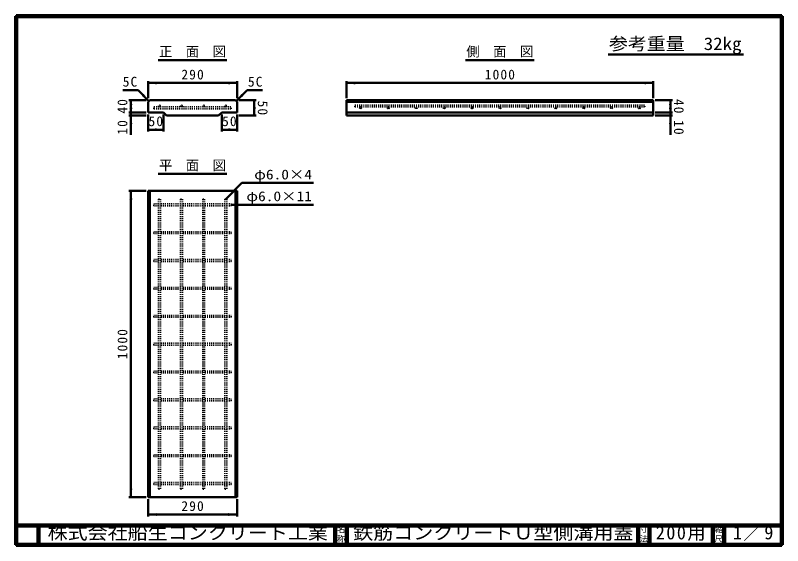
# Model space of a CAD drawing. Units: millimetres, scale not verified. Extents: x 100 to 4105, y 100 to 2870.
import ezdxf
from ezdxf.enums import TextEntityAlignment as Align

# ---------------------------------------------------------------- set-up
doc = ezdxf.new("R2010")
doc.units = ezdxf.units.MM
doc.header["$LTSCALE"] = 5
doc.linetypes.add('USER1', pattern=[2.2, 1, -1.2])
doc.layers.add('V-nasSTD', color=7, linetype='USER1', lineweight=35)
doc.styles.add('ＭＳ ゴシック', font='')
doc.styles.get('ＭＳ ゴシック').set_extended_font_data('MS Gothic')

msp = doc.modelspace()

# ---------------------------------------------------------------- hatches: boundary and pattern name
at = {"layer": 'V-nasSTD'}
for points in [[(838.204, 2524.131), (793.204, 2516.631), (838.204, 2509.131)], [(1212.204, 2509.131), (1257.204, 2516.631), (1212.204, 2524.131)], [(1874.204, 2524.131), (1829.204, 2516.631), (1874.204, 2509.131)], [(3384.204, 2509.131), (3429.204, 2516.631), (3384.204, 2524.131)], [(770.549, 2459.616), (797.066, 2422.493), (759.942, 2449.009)], [(1279.86, 2459.616), (1253.343, 2422.493), (1290.466, 2449.009)], [(710.704, 2381.631), (703.204, 2426.631), (695.704, 2381.631)], [(695.704, 2407.631), (703.204, 2362.631), (710.704, 2407.631)], [(1339.704, 2381.631), (1347.204, 2426.631), (1354.704, 2381.631)], [(3511.704, 2381.631), (3519.204, 2426.631), (3526.704, 2381.631)], [(3526.704, 2407.631), (3519.204, 2362.631), (3511.704, 2407.631)], [(1354.704, 2391.631), (1347.204, 2346.631), (1339.704, 2391.631)], [(710.704, 2301.631), (703.204, 2346.631), (695.704, 2301.631)], [(3511.704, 2301.631), (3519.204, 2346.631), (3526.704, 2301.631)], [(838.204, 2280.131), (793.204, 2272.631), (838.204, 2265.131)], [(828.204, 2265.131), (873.204, 2272.631), (828.204, 2280.131)], [(1222.204, 2265.131), (1177.204, 2272.631), (1222.204, 2280.131)], [(1212.204, 2280.131), (1257.204, 2272.631), (1212.204, 2265.131)], [(710.704, 1907.631), (703.204, 1952.631), (695.704, 1907.631)], [(695.704, 397.631), (703.204, 352.631), (710.704, 397.631)], [(838.204, 255.131), (793.204, 262.631), (838.204, 270.131)], [(1212.204, 270.131), (1257.204, 262.631), (1212.204, 255.131)]]:
    msp.add_hatch(color=256, dxfattribs=at).paths.add_polyline_path(points)

# ---------------------------------------------------------------- linework, layer by layer
at = {"layer": 'V-nasSTD', "linetype": 'Continuous', "lineweight": 100}
for p, q in [((105, 2865), (105, 105)), ((4100, 2865), (105, 2865)), ((4100, 105), (4100, 2865)), ((105, 205), (4100, 205)), ((220, 205), (220, 105)), ((1770, 205), (1770, 105)), ((1830, 205), (1830, 105)), ((3350, 205), (3350, 105)), ((3410, 205), (3410, 105)), ((3740, 205), (3740, 105)), ((3800, 205), (3800, 105)), ((105, 105), (4100, 105))]:
    msp.add_line(p, q, dxfattribs=at)
at = {"layer": 'V-nasSTD', "linetype": 'Continuous', "lineweight": 50}
for p, q in [((3194, 2664.753), (3900, 2664.753)), ((845.704, 2636.631), (1204.704, 2636.631)), ((2449.704, 2636.631), (2808.704, 2636.631)), ((793.204, 2526.631), (793.204, 2436.631)), ((1257.204, 2526.631), (1257.204, 2436.631)), ((1829.204, 2526.631), (1829.204, 2436.631)), ((3429.204, 2526.631), (3429.204, 2436.631)), ((1257.204, 2516.631), (793.204, 2516.631)), ((3429.204, 2516.631), (1829.204, 2516.631)), ((740.497, 2479.061), (660.497, 2479.061)), ((797.066, 2422.493), (740.497, 2479.061)), ((1253.343, 2422.493), (1309.912, 2479.061)), ((1309.912, 2479.061), (1389.912, 2479.061)), ((783.204, 2426.631), (693.204, 2426.631)), ((703.204, 2426.631), (703.204, 2362.631)), ((793.204, 2418.631), (801.204, 2426.631)), ((793.204, 2418.631), (793.204, 2362.631)), ((1249.204, 2426.631), (801.204, 2426.631)), ((1249.204, 2426.631), (1257.204, 2418.631)), ((1257.204, 2362.631), (1257.204, 2418.631)), ((1267.204, 2426.631), (1357.204, 2426.631)), ((1347.204, 2426.631), (1347.204, 2346.631)), ((1829.204, 2426.631), (1829.204, 2346.631)), ((3429.204, 2426.631), (1829.204, 2426.631)), ((3429.204, 2418.631), (1829.204, 2418.631)), ((3429.204, 2346.631), (3429.204, 2426.631)), ((3439.204, 2426.631), (3529.204, 2426.631)), ((3519.204, 2426.631), (3519.204, 2362.631)), ((783.204, 2362.631), (693.204, 2362.631)), ((783.204, 2346.631), (693.204, 2346.631)), ((703.204, 2362.631), (703.204, 2346.631)), ((703.204, 2346.631), (703.204, 2246.631)), ((793.204, 2362.631), (873.204, 2362.631)), ((793.204, 2352.631), (793.204, 2262.631)), ((873.204, 2362.631), (889.204, 2346.631)), ((873.204, 2352.631), (873.204, 2262.631)), ((889.204, 2346.631), (1161.204, 2346.631)), ((1161.204, 2346.631), (1177.204, 2362.631)), ((1177.204, 2362.631), (1257.204, 2362.631)), ((1177.204, 2352.631), (1177.204, 2262.631)), ((1257.204, 2352.631), (1257.204, 2262.631)), ((1267.204, 2346.631), (1357.204, 2346.631)), ((1829.204, 2362.631), (3429.204, 2362.631)), ((1829.204, 2346.631), (3429.204, 2346.631)), ((3439.204, 2362.631), (3529.204, 2362.631)), ((3439.204, 2346.631), (3529.204, 2346.631)), ((3519.204, 2362.631), (3519.204, 2346.631)), ((3519.204, 2346.631), (3519.204, 2246.631)), ((793.204, 2272.631), (873.204, 2272.631)), ((1257.204, 2272.631), (1177.204, 2272.631)), ((845.704, 2042.631), (1204.704, 2042.631)), ((1198.202, 1909.431), (1281.804, 1994.284)), ((1656.804, 1994.284), (1281.804, 1994.284)), ((693.204, 1952.631), (783.204, 1952.631)), ((703.204, 1952.631), (703.204, 352.631)), ((793.204, 1952.631), (793.204, 352.631)), ((1257.204, 1952.631), (793.204, 1952.631)), ((801.204, 352.631), (801.204, 1952.631)), ((1249.204, 352.631), (1249.204, 1952.631)), ((1257.204, 352.631), (1257.204, 1952.631)), ((1656.804, 1880.631), (1226.804, 1880.631)), ((693.204, 352.631), (783.204, 352.631)), ((793.204, 352.631), (1257.204, 352.631)), ((793.204, 252.631), (793.204, 342.631)), ((1257.204, 252.631), (1257.204, 342.631)), ((1257.204, 262.631), (793.204, 262.631))]:
    msp.add_line(p, q, dxfattribs=at)
at = {"layer": 'V-nasSTD'}
for p, q in [((823.604, 2381.831), (823.604, 2391.431)), ((823.604, 2391.431), (1226.804, 2391.431)), ((823.604, 2381.831), (1226.804, 2381.831)), ((1226.804, 2381.831), (1226.804, 2391.431)), ((1872.404, 2391.431), (1872.404, 2401.031)), ((1872.404, 2401.031), (3386.004, 2401.031)), ((1872.404, 2391.431), (3386.004, 2391.431)), ((3386.004, 2391.431), (3386.004, 2401.031)), ((823.604, 1875.831), (823.604, 1885.431)), ((847.604, 1885.431), (823.604, 1885.431)), ((847.604, 1909.431), (857.204, 1909.431)), ((847.604, 1909.431), (847.604, 395.831)), ((857.204, 1909.431), (857.204, 395.831)), ((962.804, 1885.431), (857.204, 1885.431)), ((962.804, 1909.431), (972.404, 1909.431)), ((962.804, 1909.431), (962.804, 395.831)), ((972.404, 1909.431), (972.404, 395.831)), ((1078.202, 1885.431), (972.602, 1885.431)), ((1078.202, 1909.431), (1087.802, 1909.431)), ((1078.202, 1909.431), (1078.202, 395.831)), ((1087.802, 1909.431), (1087.802, 395.831)), ((1193.402, 1885.431), (1087.802, 1885.431)), ((1193.402, 1909.431), (1203.002, 1909.431)), ((1193.402, 1909.431), (1193.402, 395.831)), ((1202.804, 1885.431), (1226.804, 1885.431)), ((1203.002, 1909.431), (1203.002, 395.831)), ((1226.804, 1875.831), (1226.804, 1885.431)), ((847.604, 1875.831), (823.604, 1875.831)), ((962.804, 1875.831), (857.204, 1875.831)), ((1078.202, 1875.831), (972.602, 1875.831)), ((1193.402, 1875.831), (1087.802, 1875.831)), ((1202.804, 1875.831), (1226.804, 1875.831)), ((823.604, 1730.231), (823.604, 1739.831)), ((847.604, 1739.831), (823.604, 1739.831)), ((847.604, 1730.231), (823.604, 1730.231)), ((962.804, 1739.831), (857.204, 1739.831)), ((962.804, 1730.231), (857.204, 1730.231)), ((1078.202, 1739.831), (972.602, 1739.831)), ((1078.202, 1730.231), (972.602, 1730.231)), ((1193.402, 1739.831), (1087.802, 1739.831)), ((1193.402, 1730.231), (1087.802, 1730.231)), ((1202.804, 1739.831), (1226.804, 1739.831)), ((1202.804, 1730.231), (1226.804, 1730.231)), ((1226.804, 1730.231), (1226.804, 1739.831)), ((823.604, 1584.631), (823.604, 1594.231)), ((847.604, 1594.231), (823.604, 1594.231)), ((847.604, 1584.631), (823.604, 1584.631)), ((962.804, 1594.231), (857.204, 1594.231)), ((962.804, 1584.631), (857.204, 1584.631)), ((1078.202, 1594.231), (972.602, 1594.231)), ((1078.202, 1584.631), (972.602, 1584.631)), ((1193.402, 1594.231), (1087.802, 1594.231)), ((1193.402, 1584.631), (1087.802, 1584.631)), ((1202.804, 1594.231), (1226.804, 1594.231)), ((1202.804, 1584.631), (1226.804, 1584.631)), ((1226.804, 1584.631), (1226.804, 1594.231)), ((823.604, 1439.031), (823.604, 1448.631)), ((847.604, 1448.631), (823.604, 1448.631)), ((962.804, 1448.631), (857.204, 1448.631)), ((1078.202, 1448.631), (972.602, 1448.631)), ((1193.402, 1448.631), (1087.802, 1448.631)), ((1202.804, 1448.631), (1226.804, 1448.631)), ((1226.804, 1439.031), (1226.804, 1448.631)), ((847.604, 1439.031), (823.604, 1439.031)), ((962.804, 1439.031), (857.204, 1439.031)), ((1078.202, 1439.031), (972.602, 1439.031)), ((1193.402, 1439.031), (1087.802, 1439.031)), ((1202.804, 1439.031), (1226.804, 1439.031)), ((823.604, 1293.431), (823.604, 1303.031)), ((847.604, 1303.031), (823.604, 1303.031)), ((847.604, 1293.431), (823.604, 1293.431)), ((962.804, 1303.031), (857.204, 1303.031)), ((962.804, 1293.431), (857.204, 1293.431)), ((1078.202, 1303.031), (972.602, 1303.031)), ((1078.202, 1293.431), (972.602, 1293.431)), ((1193.402, 1303.031), (1087.802, 1303.031)), ((1193.402, 1293.431), (1087.802, 1293.431)), ((1202.804, 1303.031), (1226.804, 1303.031)), ((1202.804, 1293.431), (1226.804, 1293.431)), ((1226.804, 1293.431), (1226.804, 1303.031)), ((823.604, 1147.831), (823.604, 1157.431)), ((847.604, 1157.431), (823.604, 1157.431)), ((847.604, 1147.831), (823.604, 1147.831)), ((962.804, 1157.431), (857.204, 1157.431)), ((962.804, 1147.831), (857.204, 1147.831)), ((1078.202, 1157.431), (972.602, 1157.431)), ((1078.202, 1147.831), (972.602, 1147.831)), ((1193.402, 1157.431), (1087.802, 1157.431)), ((1193.402, 1147.831), (1087.802, 1147.831)), ((1202.804, 1157.431), (1226.804, 1157.431)), ((1202.804, 1147.831), (1226.804, 1147.831)), ((1226.804, 1147.831), (1226.804, 1157.431)), ((823.604, 1002.231), (823.604, 1011.831)), ((847.604, 1011.831), (823.604, 1011.831)), ((847.604, 1002.231), (823.604, 1002.231)), ((962.804, 1011.831), (857.204, 1011.831)), ((962.804, 1002.231), (857.204, 1002.231)), ((1078.202, 1011.831), (972.602, 1011.831)), ((1078.202, 1002.231), (972.602, 1002.231)), ((1193.402, 1011.831), (1087.802, 1011.831)), ((1193.402, 1002.231), (1087.802, 1002.231)), ((1202.804, 1011.831), (1226.804, 1011.831)), ((1202.804, 1002.231), (1226.804, 1002.231)), ((1226.804, 1002.231), (1226.804, 1011.831)), ((823.604, 856.631), (823.604, 866.231)), ((847.604, 866.231), (823.604, 866.231)), ((847.604, 856.631), (823.604, 856.631)), ((962.804, 866.231), (857.204, 866.231)), ((962.804, 856.631), (857.204, 856.631)), ((1078.202, 866.231), (972.602, 866.231)), ((1078.202, 856.631), (972.602, 856.631)), ((1193.402, 866.231), (1087.802, 866.231)), ((1193.402, 856.631), (1087.802, 856.631)), ((1202.804, 866.231), (1226.804, 866.231)), ((1202.804, 856.631), (1226.804, 856.631)), ((1226.804, 856.631), (1226.804, 866.231)), ((823.604, 711.031), (823.604, 720.631)), ((847.604, 720.631), (823.604, 720.631)), ((847.604, 711.031), (823.604, 711.031)), ((962.804, 720.631), (857.204, 720.631)), ((962.804, 711.031), (857.204, 711.031)), ((1078.202, 720.631), (972.602, 720.631)), ((1078.202, 711.031), (972.602, 711.031)), ((1193.402, 720.631), (1087.802, 720.631)), ((1193.402, 711.031), (1087.802, 711.031)), ((1202.804, 720.631), (1226.804, 720.631)), ((1202.804, 711.031), (1226.804, 711.031)), ((1226.804, 711.031), (1226.804, 720.631)), ((823.604, 565.431), (823.604, 575.031)), ((847.604, 575.031), (823.604, 575.031)), ((847.604, 565.431), (823.604, 565.431)), ((962.804, 575.031), (857.204, 575.031)), ((962.804, 565.431), (857.204, 565.431)), ((1078.202, 575.031), (972.602, 575.031)), ((1078.202, 565.431), (972.602, 565.431)), ((1193.402, 575.031), (1087.802, 575.031)), ((1193.402, 565.431), (1087.802, 565.431)), ((1202.804, 575.031), (1226.804, 575.031)), ((1202.804, 565.431), (1226.804, 565.431)), ((1226.804, 565.431), (1226.804, 575.031)), ((823.604, 419.831), (823.604, 429.431)), ((847.604, 429.431), (823.604, 429.431)), ((847.604, 419.831), (823.604, 419.831)), ((962.804, 429.431), (857.204, 429.431)), ((962.804, 419.831), (857.204, 419.831)), ((1078.202, 429.431), (972.602, 429.431)), ((1078.202, 419.831), (972.602, 419.831)), ((1193.402, 429.431), (1087.802, 429.431)), ((1193.402, 419.831), (1087.802, 419.831)), ((1202.804, 429.431), (1226.804, 429.431)), ((1202.804, 419.831), (1226.804, 419.831)), ((1226.804, 419.831), (1226.804, 429.431)), ((847.604, 395.831), (857.204, 395.831)), ((962.804, 395.831), (972.404, 395.831)), ((1078.202, 395.831), (1087.802, 395.831)), ((1193.402, 395.831), (1203.002, 395.831))]:
    msp.add_line(p, q, dxfattribs=at)
at = {"layer": 'V-nasSTD', "linetype": 'Continuous', "lineweight": 13}
msp.add_lwpolyline([(100, 100), (100, 2870), (4105, 2870), (4105, 100)], close=True, dxfattribs=at)
at = {"layer": 'V-nasSTD'}
for centre in [(852.404, 2396.231), (967.604, 2396.231), (1083.002, 2396.231), (1198.202, 2396.231), (1901.204, 2386.631), (2046.804, 2386.631), (2192.404, 2386.631), (2338.004, 2386.631), (2483.604, 2386.631), (2629.204, 2386.631), (2774.804, 2386.631), (2920.404, 2386.631), (3066.004, 2386.631), (3211.604, 2386.631), (3357.204, 2386.631)]:
    msp.add_circle(centre, 4.8, dxfattribs=at)

# ---------------------------------------------------------------- texts
at = {"layer": 'V-nasSTD', "style": 'ＭＳ ゴシック'}
for s, height, width, p in [('参考重量\u300032kg', 65.98, 1.1, (3198, 2754.753)), ('φ6.0×4', 51.32, 1.15, (1346.804, 2064.284)), ('φ6.0×11', 51.32, 1.15, (1305.804, 1950.631)), ('株式会社船生コンクリート工業', 69.65, 1.1, (268.25, 202.55)), ('鉄筋コンクリートＵ型側溝用蓋', 69.65, 1.1, (1863.25, 202.47))]:
    msp.add_text(s, height=height, dxfattribs=dict(at, width=width)).set_placement(p, align=Align.TOP_LEFT)
for s, height, p in [('正\u3000面\u3000図', 51.32, (849.704, 2706.631)), ('側\u3000面\u3000図', 51.32, (2453.704, 2706.631)), ('平\u3000面\u3000図', 51.32, (849.704, 2112.631)), ('名', 30.79, (1778.982, 200.999)), ('寸', 30.79, (3358.982, 200.999)), ('縮', 30.79, (3748.982, 200.999)), ('称', 30.79, (1778.976, 151.01)), ('法', 30.79, (3358.976, 151.01)), ('尺', 30.79, (3748.976, 151.01))]:
    msp.add_text(s, height=height, dxfattribs=at).set_placement(p, align=Align.TOP_LEFT)
at = {"layer": 'V-nasSTD', "attachment_point": 1, "style": 'ＭＳ ゴシック'}
for s, insert, char_height in [('\\T1.17;290', (966.704, 2586.631), 51.32), ('\\T1.17;1000', (2550.204, 2586.631), 51.32), ('\\T1.17;5C', (660.497, 2549.061), 51.32), ('\\T1.17;5C', (1313.912, 2549.061), 51.32), ('\\T1.17;50', (795.204, 2342.631), 51.32), ('\\T1.17;50', (1179.204, 2342.631), 51.32), ('\\T1.17;290', (966.704, 332.631), 51.32), ('\\T1.16;200用', (3442.75, 202.508), 69.65), ('\\T1.15;1／9', (3845.521, 202.582), 69.65)]:
    msp.add_mtext(s, dxfattribs=dict(at, insert=insert, char_height=char_height))
at = {"layer": 'V-nasSTD', "char_height": 51.32, "attachment_point": 1, "style": 'ＭＳ ゴシック'}
for s, insert, rotation in [('\\T1.17;40', (633.204, 2356.631), 90), ('\\T1.17;50', (1417.204, 2424.631), 270), ('\\T1.17;40', (3589.035, 2433.472), 270), ('\\T1.17;10', (633.204, 2246.631), 90), ('\\T1.17;10', (3589.035, 2322.631), 270), ('\\T1.17;1000', (633.204, 1073.631), 90)]:
    msp.add_mtext(s, dxfattribs=dict(at, insert=insert, rotation=rotation))

doc.saveas('drawing.dxf')
